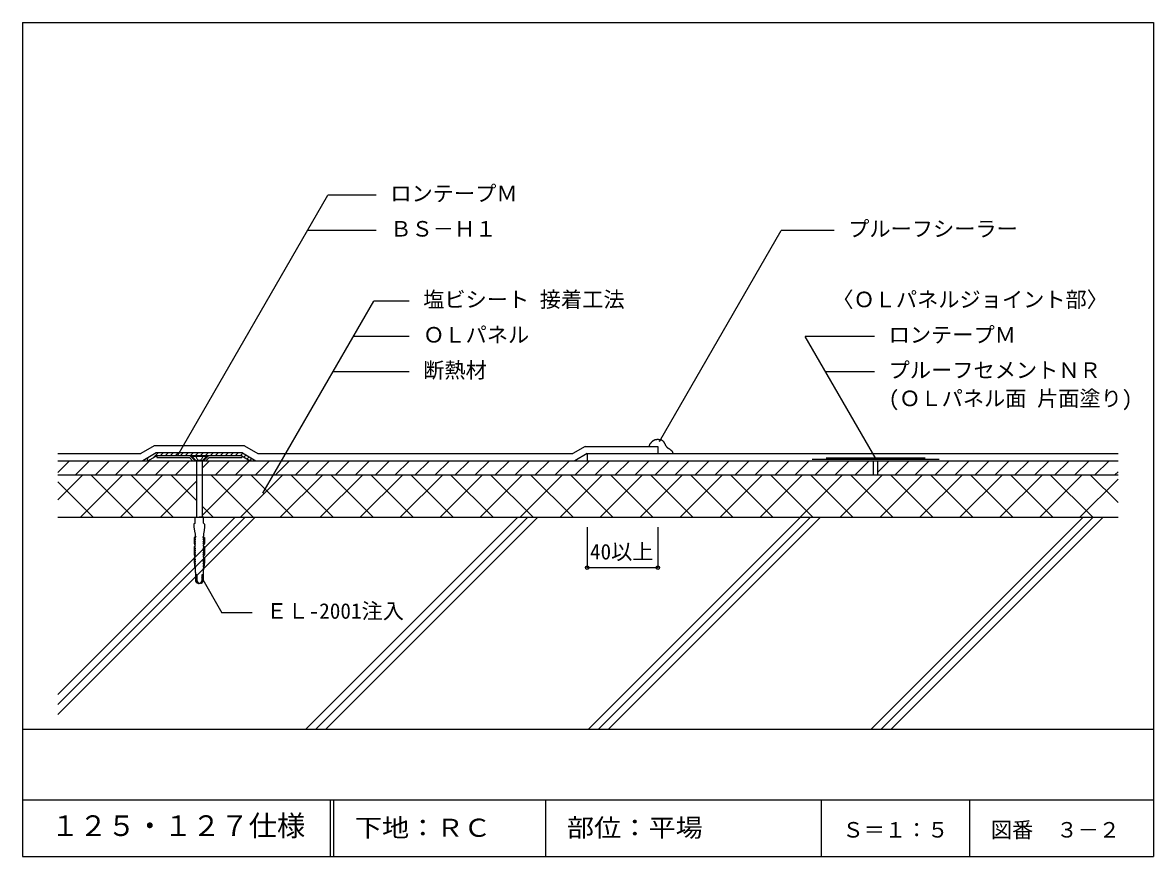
# Model space of a CAD drawing. Units: millimetres, scale not verified. Extents: x -408 to 392, y -619 to 611.
# Drawn here: x -408 to 392, y -619 to -29 of the extents above; entities that cross this region are included whole.
import ezdxf
from ezdxf.enums import TextEntityAlignment as Align

# ---------------------------------------------------------------- set-up
doc = ezdxf.new("R2010")
doc.units = ezdxf.units.MM
doc.header["$LTSCALE"] = 5
doc.header["$PDMODE"] = 32
doc.header["$PDSIZE"] = 2.5
doc.linetypes.add('DASHED3', pattern=[4, 3, -1])
for name, color, linetype in [('2-2_in line', 7, 'Continuous'), ('2-3', 3, 'Continuous'), ('2-4_out line', 2, 'Continuous'), ('2-6_鋼板・アングル', 2, 'Continuous'), ('2-7_ビス', 7, 'Continuous'), ('2-A_moji', 7, 'Continuous'), ('2-B_dim', 7, 'Continuous'), ('2-D_ハッチ他', 4, 'Continuous'), ('2-E_con他', 4, 'Continuous'), ('F-2', 7, 'Continuous'), ('F-5', 6, 'Continuous'), ('F-7', 1, 'Continuous'), ('F-A', 7, 'Continuous')]:
    doc.layers.add(name, color=color, linetype=linetype)
doc.styles.add('HG丸ｺﾞｼｯｸM-PRO', font='')
doc.styles.add('ＭＳ ゴシック', font='')
doc.styles.get('HG丸ｺﾞｼｯｸM-PRO').set_extended_font_data('HG丸ｺﾞｼｯｸM-PRO')
doc.styles.get('ＭＳ ゴシック').set_extended_font_data('MS Gothic')

msp = doc.modelspace()

# ---------------------------------------------------------------- linework, layer by layer
at = {"layer": '2-2_in line'}
for p, q in [((-313.092, -333.82), (-322.619, -339.32)), ((-312.556, -335.82), (-318.619, -339.32)), ((-252.021, -333.82), (-313.092, -333.82)), ((-252.556, -335.82), (-246.494, -339.32)), ((-252.021, -333.82), (-242.494, -339.32)), ((-8.18, -334.32), (-16.84, -339.32)), ((-8.18, -334.32), (-8.18, -339.32)), ((-8.18, -334.32), (41.82, -334.32)), ((-382.556, -339.32), (-284.556, -339.32)), ((-318.619, -339.32), (-319.619, -337.588)), ((-280.556, -339.32), (367.444, -339.32)), ((-246.494, -339.32), (-245.494, -337.588)), ((194.444, -349.32), (194.444, -339.32)), ((197.444, -349.32), (197.444, -339.32)), ((-382.556, -349.32), (367.444, -349.32)), ((-382.556, -379.32), (367.444, -379.32)), ((-382.556, -529.32), (367.444, -529.32))]:
    msp.add_line(p, q, dxfattribs=at)
for points in [[(35.823, -329.32), (35.841, -329.19), (35.875, -328.965), (35.912, -328.741), (35.957, -328.521), (36.013, -328.304), (36.082, -328.093), (36.129, -327.973), (36.17, -327.88), (36.248, -327.725), (36.336, -327.573), (36.43, -327.424), (36.53, -327.279), (36.635, -327.136), (36.697, -327.055), (36.771, -326.96), (36.902, -326.8), (37.034, -326.642), (37.17, -326.486), (37.307, -326.333), (37.446, -326.181), (37.527, -326.094), (37.613, -326.003), (37.762, -325.847), (37.914, -325.694), (38.069, -325.543), (38.228, -325.397), (38.391, -325.256), (38.488, -325.176), (38.576, -325.108), (38.731, -324.993), (38.89, -324.885), (39.053, -324.785), (39.22, -324.692), (39.392, -324.608), (39.493, -324.565), (39.607, -324.52), (39.807, -324.453), (40.011, -324.396), (40.218, -324.349)], [(40.218, -324.349), (40.427, -324.309), (40.638, -324.276), (40.76, -324.259), (40.909, -324.24), (41.165, -324.213), (41.422, -324.194), (41.678, -324.185), (41.933, -324.186), (42.187, -324.201), (42.333, -324.215), (42.441, -324.229), (42.625, -324.258), (42.809, -324.292), (42.993, -324.33), (43.177, -324.37), (43.362, -324.41), (43.469, -324.433), (43.592, -324.459), (43.802, -324.502), (44.012, -324.548), (44.219, -324.601), (44.422, -324.663), (44.618, -324.739), (44.729, -324.791), (44.828, -324.844), (44.993, -324.947), (45.151, -325.064), (45.302, -325.191), (45.445, -325.329), (45.581, -325.474), (45.657, -325.561), (45.741, -325.663), (45.879, -325.845), (46.009, -326.031), (46.133, -326.221), (46.25, -326.415), (46.363, -326.611), (46.427, -326.726), (46.494, -326.849)], [(46.494, -326.849), (46.608, -327.062), (46.72, -327.276), (46.831, -327.492), (46.942, -327.707), (47.053, -327.923), (47.118, -328.049), (47.206, -328.218), (47.363, -328.507), (47.527, -328.792), (47.702, -329.069), (47.891, -329.335), (48.096, -329.588), (48.224, -329.727), (48.27, -329.775), (48.352, -329.854), (48.436, -329.931), (48.523, -330.005), (48.612, -330.076), (48.703, -330.144), (48.757, -330.182), (48.847, -330.241), (49.005, -330.337), (49.166, -330.429), (49.329, -330.518), (49.492, -330.607), (49.653, -330.699), (49.744, -330.754), (49.837, -330.814), (49.993, -330.921), (50.145, -331.034), (50.295, -331.151), (50.442, -331.272), (50.588, -331.394), (50.673, -331.465), (50.778, -331.555), (50.96, -331.71), (51.139, -331.867), (51.314, -332.028), (51.484, -332.195)], [(51.484, -332.195), (51.648, -332.368), (51.739, -332.472), (51.791, -332.534), (51.877, -332.644), (51.959, -332.756), (52.037, -332.872), (52.11, -332.99), (52.177, -333.112), (52.213, -333.183), (52.259, -333.285), (52.331, -333.463), (52.393, -333.646), (52.447, -333.832), (52.497, -334.021), (52.542, -334.21), (52.568, -334.32)]]:
    msp.add_lwpolyline(points, dxfattribs=at)
at = {"layer": '2-3'}
msp.add_line((-407.556, -529.32), (392.444, -529.32), dxfattribs=at)
at = {"layer": '2-4_out line'}
for p, q in [((-382.556, -334.32), (-323.958, -334.32)), ((-314.432, -328.82), (-323.958, -334.32)), ((-250.681, -328.82), (-314.432, -328.82)), ((-250.681, -328.82), (-241.155, -334.32)), ((-241.155, -334.32), (-18.18, -334.32)), ((-9.519, -329.32), (-18.18, -334.32)), ((-9.519, -329.32), (41.82, -329.32)), ((41.82, -329.32), (41.82, -334.32)), ((41.82, -334.32), (367.444, -334.32)), ((150.944, -338.32), (240.944, -338.32)), ((160.944, -337.32), (230.944, -337.32))]:
    msp.add_line(p, q, dxfattribs=at)
at = {"layer": '2-6_鋼板・アングル'}
for p, q in [((-252.556, -335.82), (-312.556, -335.82)), ((-312.556, -335.82), (-312.556, -337.02)), ((-289.056, -335.82), (-285.556, -339.32)), ((-276.056, -335.82), (-279.556, -339.32)), ((-252.556, -335.82), (-252.556, -337.02)), ((-312.556, -337.02), (-289.554, -337.02)), ((-289.554, -337.02), (-287.254, -339.32)), ((-287.254, -339.32), (-277.859, -339.32)), ((-275.559, -337.02), (-277.859, -339.32)), ((-275.559, -337.02), (-252.556, -337.02))]:
    msp.add_line(p, q, dxfattribs=at)
at = {"layer": '2-7_ビス'}
for p, q in [((-287.556, -335.945), (-287.556, -336.445)), ((-287.556, -336.445), (-284.681, -339.32)), ((-277.556, -336.445), (-287.556, -336.445)), ((-280.431, -339.32), (-284.681, -339.32)), ((-284.556, -339.32), (-284.556, -379.32)), ((-280.556, -339.32), (-280.556, -379.32)), ((-277.556, -336.445), (-280.431, -339.32)), ((-285.725, -398.945), (-285.725, -398.945)), ((-285.725, -398.945), (-285.725, -398.945)), ((-279.388, -398.945), (-279.388, -398.945)), ((-279.388, -398.945), (-279.388, -398.945)), ((-285.726, -414.612), (-285.292, -415.436)), ((-279.387, -414.612), (-279.821, -415.436))]:
    msp.add_line(p, q, dxfattribs=at)
at = {"layer": '2-7_ビス', "linetype": 'DASHED3'}
for p, q in [((-285.106, -336.445), (-285.106, -335.945)), ((-280.006, -336.445), (-280.006, -335.945)), ((-285.106, -336.445), (-284.024, -338.321)), ((-280.006, -336.445), (-281.089, -338.321))]:
    msp.add_line(p, q, dxfattribs=at)
at = {"layer": '2-7_ビス'}
for points in [[(-277.556, -336.445), (-277.556, -335.945), (-287.556, -335.945)], [(-285.556, -383.416), (-286.306, -384.241), (-286.306, -386.339), (-285.758, -390.457), (-285.516, -390.864), (-285.556, -390.864), (-285.556, -392.678), (-285.123, -393.503)], [(-285.556, -383.416), (-285.556, -379.32), (-282.556, -379.32)], [(-279.556, -383.416), (-279.556, -379.32), (-282.556, -379.32)], [(-279.556, -383.416), (-278.806, -384.241), (-278.806, -386.339), (-279.355, -390.457), (-279.597, -390.864), (-279.556, -390.864), (-279.556, -392.678), (-279.99, -393.503)], [(-285.253, -393.75), (-286.231, -393.75), (-286.231, -397.984), (-285.73, -398.945), (-285.725, -398.945)], [(-285.725, -398.945), (-285.722, -398.468), (-285.404, -398.45)], [(-285.185, -395.07), (-285.693, -394.245), (-285.693, -393.75)], [(-285.185, -396.636), (-285.693, -395.812), (-285.693, -395.334), (-285.344, -395.317)], [(-285.242, -398.203), (-285.693, -397.378), (-285.693, -396.901), (-285.345, -396.884)], [(-279.928, -395.07), (-279.42, -394.245), (-279.42, -393.75)], [(-279.928, -396.636), (-279.42, -395.812), (-279.42, -395.334), (-279.769, -395.317)], [(-279.871, -398.203), (-279.42, -397.378), (-279.42, -396.901), (-279.768, -396.884)], [(-279.86, -393.75), (-278.881, -393.75), (-278.881, -397.984), (-279.383, -398.945), (-279.388, -398.945)], [(-279.388, -398.945), (-279.391, -398.468), (-279.709, -398.45)], [(-285.693, -400.017), (-286.231, -400.017), (-286.231, -405.814), (-285.725, -406.778)], [(-285.693, -407.85), (-286.231, -407.85), (-286.231, -411.099), (-285.726, -414.612), (-285.725, -414.134), (-285.416, -414.117)], [(-285.725, -406.778), (-285.722, -406.301), (-285.401, -406.284)], [(-285.185, -401.336), (-285.693, -400.512), (-285.693, -400.017)], [(-285.185, -402.903), (-285.693, -402.078), (-285.693, -401.601), (-285.345, -401.584)], [(-285.185, -404.47), (-285.693, -403.645), (-285.693, -403.168), (-285.345, -403.15)], [(-285.242, -406.036), (-285.693, -405.212), (-285.693, -404.734), (-285.345, -404.717)], [(-285.185, -409.17), (-285.693, -408.345), (-285.693, -407.85)], [(-279.928, -401.336), (-279.42, -400.512), (-279.42, -400.017)], [(-279.928, -402.903), (-279.42, -402.078), (-279.42, -401.601), (-279.768, -401.584)], [(-279.928, -404.47), (-279.42, -403.645), (-279.42, -403.168), (-279.768, -403.15)], [(-279.928, -409.17), (-279.42, -408.345), (-279.42, -407.85)], [(-279.871, -406.036), (-279.42, -405.212), (-279.42, -404.734), (-279.768, -404.717)], [(-279.388, -406.778), (-279.391, -406.301), (-279.712, -406.284)], [(-279.42, -407.85), (-278.881, -407.85), (-278.881, -411.099), (-279.387, -414.612), (-279.388, -414.134), (-279.697, -414.117)], [(-279.42, -400.017), (-278.881, -400.017), (-278.881, -405.814), (-279.388, -406.778)], [(-285.272, -413.87), (-285.722, -413.045), (-285.72, -412.568), (-285.398, -412.55)], [(-285.249, -412.303), (-285.713, -411.478), (-285.709, -411.001), (-285.375, -410.984)], [(-285.217, -410.736), (-285.698, -409.912), (-285.693, -409.434), (-285.345, -409.417)], [(-285.422, -415.684), (-285.556, -415.684), (-285.556, -416.467), (-285.406, -416.467), (-285.406, -418.075), (-285.4, -418.075)], [(-279.896, -410.736), (-279.415, -409.912), (-279.42, -409.434), (-279.768, -409.417)], [(-279.864, -412.303), (-279.4, -411.478), (-279.404, -411.001), (-279.738, -410.984)], [(-279.841, -413.87), (-279.391, -413.045), (-279.393, -412.568), (-279.715, -412.55)], [(-279.691, -415.684), (-279.556, -415.684), (-279.556, -416.467), (-279.706, -416.467), (-279.706, -418.075), (-279.713, -418.075)], [(-285.35, -418.405), (-285.35, -424.355), (-284.909, -425.007), (-283.906, -426.32), (-283.757, -426.32), (-284.842, -424.355), (-284.842, -420.384)], [(-284.259, -420.384), (-284.259, -424.355), (-283.174, -426.32), (-282.556, -426.32)], [(-280.854, -420.384), (-280.854, -424.355), (-281.939, -426.32), (-282.556, -426.32)], [(-279.763, -418.405), (-279.763, -424.355), (-280.204, -425.007), (-281.206, -426.32), (-281.356, -426.32), (-280.271, -424.355), (-280.271, -420.384)]]:
    msp.add_lwpolyline(points, dxfattribs=at)
at = {"layer": '2-7_ビス', "linetype": 'DASHED3'}
msp.add_arc((-282.556, -337.21), 1.84, 217.11751, 322.88248, dxfattribs=at)
at = {"layer": '2-7_ビス'}
for centre, major_axis, start_param, end_param in [((-285.747, -399.481), (0, -0.536), 0.0442118, 3.0973809), ((-285.449, -398.227), (0, -0.229), 0.2312026, 1.6765256), ((-285.392, -395.094), (0, -0.229), 0.2312026, 1.6765256), ((-285.392, -396.66), (0, -0.229), 0.2312026, 1.6765256), ((-285.264, -393.579), (0, -0.172), 0.06848, 2.1628795), ((-279.849, -393.579), (0, -0.172), 4.1203058, 6.2147054), ((-279.721, -395.094), (0, -0.229), 4.6066597, 6.0519827), ((-279.721, -396.66), (0, -0.229), 4.6066597, 6.0519827), ((-279.664, -398.227), (0, -0.229), 4.6066597, 6.0519827), ((-279.366, -399.481), (0, -0.536), 3.1858044, 6.2389735), ((-285.747, -407.314), (0, -0.536), 0.0442118, 3.0973809), ((-285.45, -406.06), (0, -0.229), 0.2312026, 1.6765256), ((-285.392, -401.36), (0, -0.229), 0.2312026, 1.6765256), ((-285.392, -402.927), (0, -0.229), 0.2312026, 1.6765256), ((-285.392, -404.494), (0, -0.229), 0.2312026, 1.6765256), ((-279.721, -401.36), (0, -0.229), 4.6066597, 6.0519827), ((-279.721, -402.927), (0, -0.229), 4.6066597, 6.0519827), ((-279.721, -404.494), (0, -0.229), 4.6066597, 6.0519827), ((-279.663, -406.06), (0, -0.229), 4.6066597, 6.0519827), ((-279.366, -407.314), (0, -0.536), 3.1858044, 6.2389735), ((-285.479, -413.894), (0, -0.229), 0.2312026, 1.6765256), ((-285.435, -415.511), (0, -0.174), 0.0818475, 2.1771705), ((-285.457, -412.327), (0, -0.229), 0.2312026, 1.6765256), ((-285.425, -410.76), (0, -0.229), 0.2312026, 1.6765256), ((-285.392, -409.194), (0, -0.229), 0.2312026, 1.6765256), ((-279.721, -409.194), (0, -0.229), 4.6066597, 6.0519827), ((-279.688, -410.76), (0, -0.229), 4.6066597, 6.0519827), ((-279.656, -412.327), (0, -0.229), 4.6066597, 6.0519827), ((-279.634, -413.894), (0, -0.229), 4.6066597, 6.0519827), ((-279.678, -415.511), (0, -0.174), 4.1060148, 6.2013378), ((-286.076, -418.369), (0, -0.8), 1.5261677, 1.947508), ((-284.551, -420.394), (0, -0.321), 1.5390306, 4.6806232), ((-280.562, -420.394), (0, -0.321), 1.6025621, 4.7441547), ((-279.037, -418.369), (0, -0.8), 4.3356773, 4.7570176)]:
    msp.add_ellipse(centre, major_axis=major_axis, ratio=0.909574, start_param=start_param, end_param=end_param, dxfattribs=at)
at = {"layer": '2-A_moji'}
for p, q in [((-298.015, -335.82), (-191.616, -151.532)), ((-157.396, -151.532), (-191.616, -151.532)), ((-157.396, -176.532), (-206.05, -176.532)), ((42.971, -325.706), (129.097, -176.532)), ((166.511, -176.532), (129.097, -176.532)), ((-237.581, -362.39), (-159.143, -226.532)), ((-134.176, -226.532), (-159.143, -226.532)), ((-134.176, -251.532), (-173.577, -251.532)), ((196.283, -338.32), (146.176, -251.532)), ((195.148, -251.532), (146.176, -251.532)), ((-134.176, -276.532), (-188.01, -276.532)), ((195.148, -276.532), (160.609, -276.532)), ((-281.103, -421.702), (-266.52, -446.961)), ((-245.208, -446.961), (-266.52, -446.961))]:
    msp.add_line(p, q, dxfattribs=at)
at = {"layer": '2-B_dim'}
for p, q in [((-8.18, -386.24), (-8.18, -415.007)), ((41.82, -386.24), (41.82, -415.007)), ((-8.18, -415.007), (41.82, -415.007))]:
    msp.add_line(p, q, dxfattribs=at)
at = {"layer": '2-B_dim', "color": 1}
for p in [(-8.18, -415.007), (41.82, -415.007)]:
    msp.add_point(p, dxfattribs=at)
at = {"layer": '2-D_ハッチ他'}
for p, q in [((-315.27, -337.387), (-311.703, -333.82)), ((-310.168, -335.82), (-308.168, -333.82)), ((-306.632, -335.82), (-304.632, -333.82)), ((-303.097, -335.82), (-301.097, -333.82)), ((-299.561, -335.82), (-297.561, -333.82)), ((-296.026, -335.82), (-294.026, -333.82)), ((-292.49, -335.82), (-290.49, -333.82)), ((-288.955, -335.82), (-286.955, -333.82)), ((-285.419, -335.82), (-283.419, -333.82)), ((-281.884, -335.82), (-279.884, -333.82)), ((-278.348, -335.82), (-276.348, -333.82)), ((-274.812, -335.82), (-272.812, -333.82)), ((-271.277, -335.82), (-269.277, -333.82)), ((-267.741, -335.82), (-265.741, -333.82)), ((-264.206, -335.82), (-262.206, -333.82)), ((-260.67, -335.82), (-258.67, -333.82)), ((-257.135, -335.82), (-255.135, -333.82)), ((-253.599, -335.82), (-251.753, -333.975)), ((-250.976, -336.733), (-249.512, -335.269)), ((-382.556, -347.59), (-374.287, -339.32)), ((-370.145, -349.32), (-360.145, -339.32)), ((-356.003, -349.32), (-346.003, -339.32)), ((-341.86, -349.32), (-331.86, -339.32)), ((-327.718, -349.32), (-317.718, -339.32)), ((-319.395, -337.976), (-318.171, -336.753)), ((-313.576, -349.32), (-303.576, -339.32)), ((-299.434, -349.32), (-289.434, -339.32)), ((-280.556, -344.585), (-275.292, -339.32)), ((-271.15, -349.32), (-261.15, -339.32)), ((-257.008, -349.32), (-247.008, -339.32)), ((-248.735, -338.027), (-247.271, -336.563)), ((-242.866, -349.32), (-232.866, -339.32)), ((-228.723, -349.32), (-218.723, -339.32)), ((-214.581, -349.32), (-204.581, -339.32)), ((-200.439, -349.32), (-190.439, -339.32)), ((-186.297, -349.32), (-176.297, -339.32)), ((-172.155, -349.32), (-162.155, -339.32)), ((-158.013, -349.32), (-148.013, -339.32)), ((-143.871, -349.32), (-133.871, -339.32)), ((-129.728, -349.32), (-119.728, -339.32)), ((-115.586, -349.32), (-105.586, -339.32)), ((-101.444, -349.32), (-91.444, -339.32)), ((-87.302, -349.32), (-77.302, -339.32)), ((-73.16, -349.32), (-63.16, -339.32)), ((-59.018, -349.32), (-49.018, -339.32)), ((-44.876, -349.32), (-34.876, -339.32)), ((-30.733, -349.32), (-20.733, -339.32)), ((-16.591, -349.32), (-6.591, -339.32)), ((-2.449, -349.32), (7.551, -339.32)), ((11.693, -349.32), (21.693, -339.32)), ((25.835, -349.32), (35.835, -339.32)), ((39.977, -349.32), (49.977, -339.32)), ((54.119, -349.32), (64.119, -339.32)), ((68.261, -349.32), (78.261, -339.32)), ((82.404, -349.32), (92.404, -339.32)), ((96.546, -349.32), (106.546, -339.32)), ((110.688, -349.32), (120.688, -339.32)), ((124.83, -349.32), (134.83, -339.32)), ((138.972, -349.32), (148.972, -339.32)), ((153.114, -349.32), (163.114, -339.32)), ((167.256, -349.32), (177.256, -339.32)), ((181.399, -349.32), (191.399, -339.32)), ((197.444, -347.418), (205.541, -339.32)), ((209.683, -349.32), (219.683, -339.32)), ((223.825, -349.32), (233.825, -339.32)), ((237.967, -349.32), (247.967, -339.32)), ((252.109, -349.32), (262.109, -339.32)), ((266.251, -349.32), (276.251, -339.32)), ((280.394, -349.32), (290.394, -339.32)), ((294.536, -349.32), (304.536, -339.32)), ((308.678, -349.32), (318.678, -339.32)), ((322.82, -349.32), (332.82, -339.32)), ((336.962, -349.32), (346.962, -339.32)), ((351.104, -349.32), (361.104, -339.32)), ((-364.934, -349.32), (-382.556, -366.943)), ((-336.65, -349.32), (-366.65, -379.32)), ((-329.289, -379.32), (-359.289, -349.32)), ((-308.365, -349.32), (-338.365, -379.32)), ((-301.004, -379.32), (-331.004, -349.32)), ((-284.556, -367.484), (-302.72, -349.32)), ((-251.797, -349.32), (-280.556, -378.08)), ((-244.436, -379.32), (-274.436, -349.32)), ((-223.513, -349.32), (-253.513, -379.32)), ((-216.152, -379.32), (-246.152, -349.32)), ((-195.228, -349.32), (-225.228, -379.32)), ((-187.867, -379.32), (-217.867, -349.32)), ((-166.944, -349.32), (-196.944, -379.32)), ((-159.583, -379.32), (-189.583, -349.32)), ((-138.66, -349.32), (-168.66, -379.32)), ((-131.299, -379.32), (-161.299, -349.32)), ((-110.376, -349.32), (-140.376, -379.32)), ((-103.014, -379.32), (-133.014, -349.32)), ((-82.091, -349.32), (-112.091, -379.32)), ((-74.73, -379.32), (-104.73, -349.32)), ((-53.807, -349.32), (-83.807, -379.32)), ((-46.446, -379.32), (-76.446, -349.32)), ((-25.523, -349.32), (-55.523, -379.32)), ((-18.162, -379.32), (-48.162, -349.32)), ((2.762, -349.32), (-27.238, -379.32)), ((10.123, -379.32), (-19.877, -349.32)), ((31.046, -349.32), (1.046, -379.32)), ((38.407, -379.32), (8.407, -349.32)), ((59.33, -349.32), (29.33, -379.32)), ((66.691, -379.32), (36.691, -349.32)), ((87.614, -349.32), (57.614, -379.32)), ((94.975, -379.32), (64.975, -349.32)), ((115.899, -349.32), (85.899, -379.32)), ((123.26, -379.32), (93.26, -349.32)), ((144.183, -349.32), (114.183, -379.32)), ((151.544, -379.32), (121.544, -349.32)), ((172.467, -349.32), (142.467, -379.32)), ((179.828, -379.32), (149.828, -349.32)), ((200.751, -349.32), (170.751, -379.32)), ((208.112, -379.32), (178.112, -349.32)), ((229.036, -349.32), (199.036, -379.32)), ((236.397, -379.32), (206.397, -349.32)), ((257.32, -349.32), (227.32, -379.32)), ((264.681, -379.32), (234.681, -349.32)), ((285.604, -349.32), (255.604, -379.32)), ((292.965, -379.32), (262.965, -349.32)), ((313.889, -349.32), (283.889, -379.32)), ((321.25, -379.32), (291.25, -349.32)), ((342.173, -349.32), (312.173, -379.32)), ((349.534, -379.32), (319.534, -349.32)), ((367.444, -368.946), (347.818, -349.32)), ((365.246, -349.32), (367.444, -347.123)), ((-357.573, -379.32), (-382.556, -354.337)), ((-284.556, -353.796), (-310.081, -379.32)), ((367.444, -352.334), (340.457, -379.32)), ((-272.72, -379.32), (-280.556, -371.484))]:
    msp.add_line(p, q, dxfattribs=at)
at = {"layer": '2-E_con他'}
for p, q in [((-382.556, -504.755), (-257.122, -379.32)), ((-382.556, -518.897), (-242.98, -379.32)), ((-382.556, -511.826), (-250.051, -379.32)), ((-207.122, -529.32), (-57.122, -379.32)), ((-200.051, -529.32), (-50.051, -379.32)), ((-192.98, -529.32), (-42.98, -379.32)), ((-7.122, -529.32), (142.878, -379.32)), ((-0.051, -529.32), (149.949, -379.32)), ((7.02, -529.32), (157.02, -379.32)), ((192.878, -529.32), (342.878, -379.32)), ((199.949, -529.32), (349.949, -379.32)), ((207.02, -529.32), (357.02, -379.32))]:
    msp.add_line(p, q, dxfattribs=at)
at = {"layer": 'F-2'}
for p, q in [((-37.556, -579.32), (-37.556, -619.32)), ((157.444, -579.32), (157.444, -619.32)), ((262.444, -579.32), (262.444, -619.32))]:
    msp.add_line(p, q, dxfattribs=at)
at = {"layer": 'F-5'}
for p, q in [((-407.556, -579.32), (392.444, -579.32)), ((-190.056, -579.32), (-190.056, -619.32)), ((-187.556, -579.32), (-187.556, -619.32))]:
    msp.add_line(p, q, dxfattribs=at)
at = {"layer": 'F-7'}
for p, q in [((-407.556, -29.32), (392.444, -29.32)), ((-407.556, -29.32), (-407.556, -619.32)), ((392.444, -29.32), (392.444, -619.32)), ((-407.556, -619.32), (392.444, -619.32))]:
    msp.add_line(p, q, dxfattribs=at)

# ---------------------------------------------------------------- texts
at = {"layer": '2-A_moji', "style": 'ＭＳ ゴシック'}
for s, p in [('ロンテープＭ', (-147.396, -159.032)), ('ＢＳ－Ｈ１', (-147.396, -184.032)), ('プルーフシーラー', (176.511, -184.032)), ('塩ビシート 接着工法', (-124.176, -234.032)), ('〈ＯＬパネルジョイント部〉', (165.253, -234.032)), ('ＯＬパネル', (-124.176, -259.032)), ('ロンテープＭ', (205.148, -259.032)), ('断熱材', (-124.176, -284.032)), ('プルーフセメントＮＲ', (205.148, -284.032)), ('(ＯＬパネル面 片面塗り)', (205.148, -304.032)), ('ＥＬ-2001注入', (-235.208, -454.461))]:
    msp.add_text(s, height=11, dxfattribs=at).set_placement(p, align=Align.BOTTOM_LEFT)
at = {"layer": '2-B_dim', "style": 'ＭＳ ゴシック'}
msp.add_text('40以上', height=11, dxfattribs=at).set_placement((-6.151, -412.507), align=Align.BOTTOM_LEFT)
at = {"layer": 'F-A', "style": 'HG丸ｺﾞｼｯｸM-PRO'}
for s, height, p in [('１２５・１２７仕様', 14.66, (-387.556, -609.32)), ('Ｓ＝１：５', 11, (172.444, -609.32)), ('図番', 11, (277.444, -609.32)), ('３－２', 11, (323.861, -609.32))]:
    msp.add_text(s, height=height, dxfattribs=at).set_placement(p, align=Align.BOTTOM_LEFT)
at = {"layer": 'F-A', "style": 'HG丸ｺﾞｼｯｸM-PRO', "width": 1.1}
for s, p in [('下地：ＲＣ', (-172.556, -609.32)), ('部位：平場', (-22.556, -609.32))]:
    msp.add_text(s, height=12.83, dxfattribs=at).set_placement(p, align=Align.BOTTOM_LEFT)

doc.saveas('drawing.dxf')
